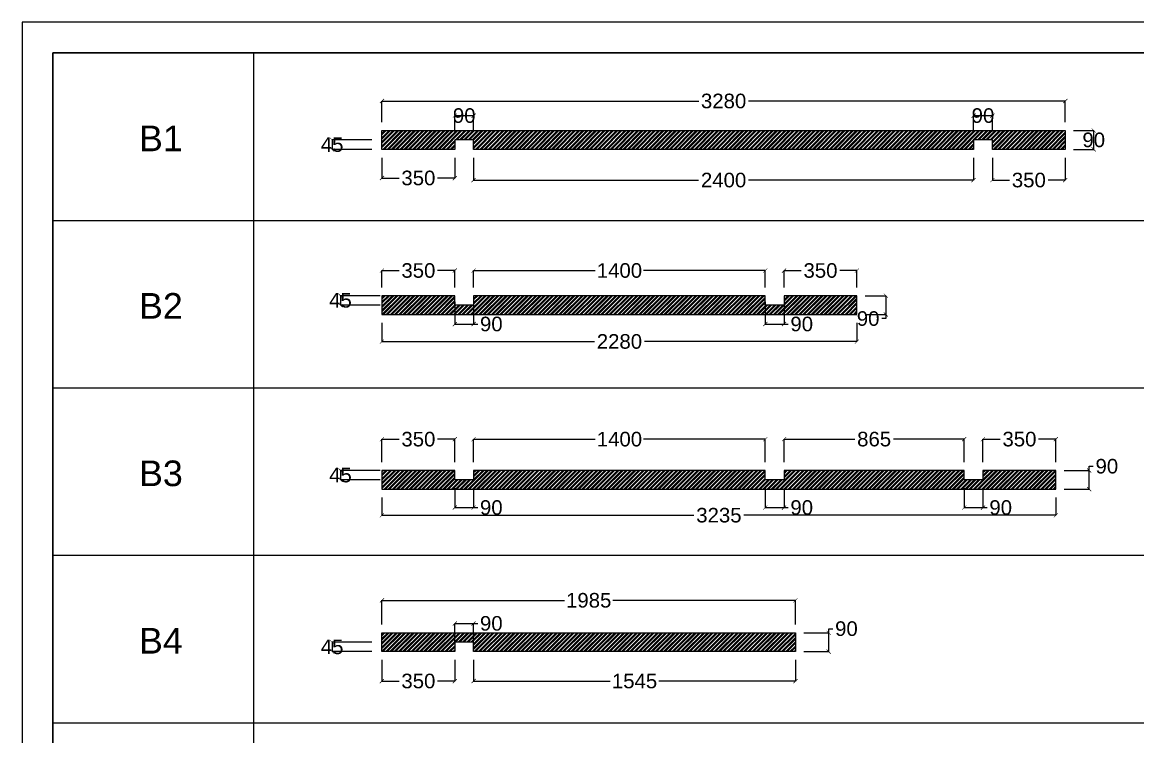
# Model space of a CAD drawing. Header units: millimetres. Extents: x 13722 to 114356, y -17117 to 61088.
# Drawn here: x 103640 to 108994, y 7040 to 10469 of the extents above; entities that cross this region are included whole.
import ezdxf

# ---------------------------------------------------------------- set-up
doc = ezdxf.new("R2010")
doc.units = ezdxf.units.MM
for name, color, linetype in [('00_dim', 6, 'Continuous'), ('02', 250, 'Continuous'), ('03', 8, 'Continuous')]:
    doc.layers.add(name, color=color, linetype=linetype)
doc.styles.get("Standard").update_dxf_attribs({"font": 'Arial.ttf'})
doc.dimstyles.new('큰도면Standard', dxfattribs={"dimtxt": 70, "dimasz": 20, "dimexe": 0.18, "dimexo": 40, "dimgap": 15, "dimtad": 0, "dimtih": 1, "dimtoh": 1, "dimdec": 0, "dimzin": 0, "dimdsep": 46, "dimtxsty": 'Standard', "dimblk": 'ARCHTICK', "dimcen": 0.09, "dimadec": 0, "dimazin": 0, "dimtfac": 1, "dimtdec": 0, "dimtofl": 0, "dimtmove": 0, "dimatfit": 3, "dimfxl": 1, "dimtolj": 1, "dimtzin": 0, "dimarcsym": 0})

# ---------------------------------------------------------------- blocks, each defined once
blk = doc.blocks.new('_ArchTick')
at = {"color": 0, "linetype": 'ByBlock', "const_width": 0.15}
blk.add_lwpolyline([(-0.5, -0.5), (0.5, 0.5)], dxfattribs=at)
blk = doc.blocks.new('*D69')
at = {"layer": '00_dim', "color": 0, "lineweight": -2, "transparency": 16777216}
for p, q in [((108296, 9818.9), (108296, 9711)), ((108646, 9818.9), (108646, 9711)), ((108296, 9711.1), (108378.8, 9711.1)), ((108646, 9711.1), (108563.2, 9711.1))]:
    blk.add_line(p, q, dxfattribs=at)
at = {"layer": 'Defpoints', "color": 0, "transparency": 16777216}
for p in [(108296, 9858.9), (108646, 9858.9), (108296, 9711.1)]:
    blk.add_point(p, dxfattribs=at)
at = {"layer": '00_dim', "color": 0, "lineweight": -2, "transparency": 16777216, "xscale": 20, "yscale": 20, "zscale": 20, "rotation": 180}
blk.add_blockref('_ArchTick', (108296, 9711.1), dxfattribs=at)
at = {"layer": '00_dim', "color": 0, "lineweight": -2, "transparency": 16777216, "xscale": 20, "yscale": 20, "zscale": 20}
blk.add_blockref('_ArchTick', (108646, 9711.1), dxfattribs=at)
at = {"layer": '00_dim', "color": 0, "transparency": 16777216, "insert": (108471, 9711.1), "char_height": 70, "attachment_point": 5}
blk.add_mtext('\\A1;350', dxfattribs=at)
blk = doc.blocks.new('*D70')
at = {"layer": '00_dim', "color": 0, "lineweight": -2, "transparency": 16777216}
for p, q in [((105806, 9818.9), (105806, 9711)), ((108206, 9818.9), (108206, 9711)), ((105806, 9711.1), (106886, 9711.1)), ((108206, 9711.1), (107126, 9711.1))]:
    blk.add_line(p, q, dxfattribs=at)
at = {"layer": 'Defpoints', "color": 0, "transparency": 16777216}
for p in [(105806, 9858.9), (108206, 9858.9), (105806, 9711.1)]:
    blk.add_point(p, dxfattribs=at)
at = {"layer": '00_dim', "color": 0, "lineweight": -2, "transparency": 16777216, "xscale": 20, "yscale": 20, "zscale": 20, "rotation": 180}
blk.add_blockref('_ArchTick', (105806, 9711.1), dxfattribs=at)
at = {"layer": '00_dim', "color": 0, "lineweight": -2, "transparency": 16777216, "xscale": 20, "yscale": 20, "zscale": 20}
blk.add_blockref('_ArchTick', (108206, 9711.1), dxfattribs=at)
at = {"layer": '00_dim', "color": 0, "transparency": 16777216, "insert": (107006, 9711.1), "char_height": 70, "attachment_point": 5}
blk.add_mtext('\\A1;2400', dxfattribs=at)
blk = doc.blocks.new('*D71')
at = {"layer": '00_dim', "color": 0, "lineweight": -2, "transparency": 16777216}
for p, q in [((105366, 9818.9), (105366, 9721)), ((105716, 9818.9), (105716, 9721)), ((105366, 9721.1), (105448.8, 9721.1)), ((105716, 9721.1), (105633.2, 9721.1))]:
    blk.add_line(p, q, dxfattribs=at)
at = {"layer": 'Defpoints', "color": 0, "transparency": 16777216}
for p in [(105366, 9858.9), (105716, 9858.9), (105366, 9721.1)]:
    blk.add_point(p, dxfattribs=at)
at = {"layer": '00_dim', "color": 0, "lineweight": -2, "transparency": 16777216, "xscale": 20, "yscale": 20, "zscale": 20, "rotation": 180}
blk.add_blockref('_ArchTick', (105366, 9721.1), dxfattribs=at)
at = {"layer": '00_dim', "color": 0, "lineweight": -2, "transparency": 16777216, "xscale": 20, "yscale": 20, "zscale": 20}
blk.add_blockref('_ArchTick', (105716, 9721.1), dxfattribs=at)
at = {"layer": '00_dim', "color": 0, "transparency": 16777216, "insert": (105541, 9721.1), "char_height": 70, "attachment_point": 5}
blk.add_mtext('\\A1;350', dxfattribs=at)
blk = doc.blocks.new('*D72')
at = {"layer": '00_dim', "color": 0, "lineweight": -2, "transparency": 16777216}
for p, q in [((105366, 9988.9), (105366, 10090.8)), ((105366, 10090.6), (106886.6, 10090.6)), ((108646, 10090.6), (107125.4, 10090.6)), ((108646, 9988.9), (108646, 10090.8))]:
    blk.add_line(p, q, dxfattribs=at)
at = {"layer": 'Defpoints', "color": 0, "transparency": 16777216}
for p in [(108646, 10090.6), (105366, 9948.9), (108646, 9948.9)]:
    blk.add_point(p, dxfattribs=at)
at = {"layer": '00_dim', "color": 0, "lineweight": -2, "transparency": 16777216, "xscale": 20, "yscale": 20, "zscale": 20, "rotation": 180}
blk.add_blockref('_ArchTick', (105366, 10090.6), dxfattribs=at)
at = {"layer": '00_dim', "color": 0, "lineweight": -2, "transparency": 16777216, "xscale": 20, "yscale": 20, "zscale": 20}
blk.add_blockref('_ArchTick', (108646, 10090.6), dxfattribs=at)
at = {"layer": '00_dim', "color": 0, "transparency": 16777216, "insert": (107006, 10090.6), "char_height": 70, "attachment_point": 5}
blk.add_mtext('\\A1;3280', dxfattribs=at)
blk = doc.blocks.new('*D73')
at = {"layer": '00_dim', "color": 0, "lineweight": -2, "transparency": 16777216}
for p, q in [((108206, 9943.9), (108206, 10020.7)), ((108296, 10020.5), (108206, 10020.5)), ((108296, 9943.9), (108296, 10020.7))]:
    blk.add_line(p, q, dxfattribs=at)
at = {"layer": 'Defpoints', "color": 0, "transparency": 16777216}
for p in [(108206, 10020.5), (108206, 9903.9), (108296, 9903.9)]:
    blk.add_point(p, dxfattribs=at)
at = {"layer": '00_dim', "color": 0, "lineweight": -2, "transparency": 16777216, "xscale": 20, "yscale": 20, "zscale": 20, "rotation": 180}
blk.add_blockref('_ArchTick', (108206, 10020.5), dxfattribs=at)
at = {"layer": '00_dim', "color": 0, "lineweight": -2, "transparency": 16777216, "xscale": 20, "yscale": 20, "zscale": 20}
blk.add_blockref('_ArchTick', (108296, 10020.5), dxfattribs=at)
at = {"layer": '00_dim', "color": 0, "transparency": 16777216, "insert": (108251, 10020.5), "char_height": 70, "attachment_point": 5}
blk.add_mtext('\\A1;90', dxfattribs=at)
blk = doc.blocks.new('*D74')
at = {"layer": '00_dim', "color": 0, "lineweight": -2, "transparency": 16777216}
for p, q in [((105716, 9943.9), (105716, 10020.7)), ((105806, 10020.5), (105716, 10020.5)), ((105806, 9943.9), (105806, 10020.7))]:
    blk.add_line(p, q, dxfattribs=at)
at = {"layer": 'Defpoints', "color": 0, "transparency": 16777216}
for p in [(105716, 10020.5), (105716, 9903.9), (105806, 9903.9)]:
    blk.add_point(p, dxfattribs=at)
at = {"layer": '00_dim', "color": 0, "lineweight": -2, "transparency": 16777216, "xscale": 20, "yscale": 20, "zscale": 20, "rotation": 180}
blk.add_blockref('_ArchTick', (105716, 10020.5), dxfattribs=at)
at = {"layer": '00_dim', "color": 0, "lineweight": -2, "transparency": 16777216, "xscale": 20, "yscale": 20, "zscale": 20}
blk.add_blockref('_ArchTick', (105806, 10020.5), dxfattribs=at)
at = {"layer": '00_dim', "color": 0, "transparency": 16777216, "insert": (105761, 10020.5), "char_height": 70, "attachment_point": 5}
blk.add_mtext('\\A1;90', dxfattribs=at)
blk = doc.blocks.new('*D75')
at = {"layer": '00_dim', "color": 0, "lineweight": -2, "transparency": 16777216}
for p, q in [((108686, 9948.9), (108782.8, 9948.9)), ((108782.6, 9858.9), (108782.6, 9948.9)), ((108686, 9858.9), (108782.8, 9858.9))]:
    blk.add_line(p, q, dxfattribs=at)
at = {"layer": 'Defpoints', "color": 0, "transparency": 16777216}
for p in [(108646, 9948.9), (108782.6, 9948.9), (108646, 9858.9)]:
    blk.add_point(p, dxfattribs=at)
at = {"layer": '00_dim', "color": 0, "lineweight": -2, "transparency": 16777216, "xscale": 20, "yscale": 20, "zscale": 20}
for p, rotation in [((108782.6, 9948.9), 90), ((108782.6, 9858.9), 270)]:
    blk.add_blockref('_ArchTick', p, dxfattribs=dict(at, rotation=rotation))
at = {"layer": '00_dim', "color": 0, "transparency": 16777216, "insert": (108782.6, 9903.9), "char_height": 70, "attachment_point": 5}
blk.add_mtext('\\A1;90', dxfattribs=at)
blk = doc.blocks.new('*D76')
at = {"layer": '00_dim', "color": 0, "lineweight": -2, "transparency": 16777216}
for p, q in [((105366, 9026.3), (105366, 8936.2)), ((107646, 9026.3), (107646, 8936.2)), ((105366, 8936.4), (106386, 8936.4)), ((107646, 8936.4), (106626, 8936.4))]:
    blk.add_line(p, q, dxfattribs=at)
at = {"layer": 'Defpoints', "color": 0, "transparency": 16777216}
for p in [(105366, 9066.3), (107646, 9066.3), (107646, 8936.4)]:
    blk.add_point(p, dxfattribs=at)
at = {"layer": '00_dim', "color": 0, "lineweight": -2, "transparency": 16777216, "xscale": 20, "yscale": 20, "zscale": 20, "rotation": 180}
blk.add_blockref('_ArchTick', (105366, 8936.4), dxfattribs=at)
at = {"layer": '00_dim', "color": 0, "lineweight": -2, "transparency": 16777216, "xscale": 20, "yscale": 20, "zscale": 20}
blk.add_blockref('_ArchTick', (107646, 8936.4), dxfattribs=at)
at = {"layer": '00_dim', "color": 0, "transparency": 16777216, "insert": (106506, 8936.4), "char_height": 70, "attachment_point": 5}
blk.add_mtext('\\A1;2280', dxfattribs=at)
blk = doc.blocks.new('*D77')
at = {"layer": '00_dim', "color": 0, "lineweight": -2, "transparency": 16777216}
for p, q in [((105366, 9196.3), (105366, 9277.2)), ((105366, 9277), (105448.8, 9277)), ((105716, 9277), (105633.2, 9277)), ((105716, 9196.3), (105716, 9277.2))]:
    blk.add_line(p, q, dxfattribs=at)
at = {"layer": 'Defpoints', "color": 0, "transparency": 16777216}
for p in [(105716, 9277), (105366, 9156.3), (105716, 9156.3)]:
    blk.add_point(p, dxfattribs=at)
at = {"layer": '00_dim', "color": 0, "lineweight": -2, "transparency": 16777216, "xscale": 20, "yscale": 20, "zscale": 20, "rotation": 180}
blk.add_blockref('_ArchTick', (105366, 9277), dxfattribs=at)
at = {"layer": '00_dim', "color": 0, "lineweight": -2, "transparency": 16777216, "xscale": 20, "yscale": 20, "zscale": 20}
blk.add_blockref('_ArchTick', (105716, 9277), dxfattribs=at)
at = {"layer": '00_dim', "color": 0, "transparency": 16777216, "insert": (105541, 9277), "char_height": 70, "attachment_point": 5}
blk.add_mtext('\\A1;350', dxfattribs=at)
blk = doc.blocks.new('*D78')
at = {"layer": '00_dim', "color": 0, "lineweight": -2, "transparency": 16777216}
for p, q in [((107296, 9196.3), (107296, 9277.2)), ((107296, 9277), (107378.8, 9277)), ((107646, 9277), (107563.2, 9277)), ((107646, 9196.3), (107646, 9277.2))]:
    blk.add_line(p, q, dxfattribs=at)
at = {"layer": 'Defpoints', "color": 0, "transparency": 16777216}
for p in [(107646, 9277), (107296, 9156.3), (107646, 9156.3)]:
    blk.add_point(p, dxfattribs=at)
at = {"layer": '00_dim', "color": 0, "lineweight": -2, "transparency": 16777216, "xscale": 20, "yscale": 20, "zscale": 20, "rotation": 180}
blk.add_blockref('_ArchTick', (107296, 9277), dxfattribs=at)
at = {"layer": '00_dim', "color": 0, "lineweight": -2, "transparency": 16777216, "xscale": 20, "yscale": 20, "zscale": 20}
blk.add_blockref('_ArchTick', (107646, 9277), dxfattribs=at)
at = {"layer": '00_dim', "color": 0, "transparency": 16777216, "insert": (107471, 9277), "char_height": 70, "attachment_point": 5}
blk.add_mtext('\\A1;350', dxfattribs=at)
blk = doc.blocks.new('*D79')
at = {"layer": '00_dim', "color": 0, "lineweight": -2, "transparency": 16777216}
for p, q in [((105806, 9196.3), (105806, 9277.2)), ((105806, 9277), (106389.9, 9277)), ((107206, 9277), (106622.1, 9277)), ((107206, 9196.3), (107206, 9277.2))]:
    blk.add_line(p, q, dxfattribs=at)
at = {"layer": 'Defpoints', "color": 0, "transparency": 16777216}
for p in [(107206, 9277), (105806, 9156.3), (107206, 9156.3)]:
    blk.add_point(p, dxfattribs=at)
at = {"layer": '00_dim', "color": 0, "lineweight": -2, "transparency": 16777216, "xscale": 20, "yscale": 20, "zscale": 20, "rotation": 180}
blk.add_blockref('_ArchTick', (105806, 9277), dxfattribs=at)
at = {"layer": '00_dim', "color": 0, "lineweight": -2, "transparency": 16777216, "xscale": 20, "yscale": 20, "zscale": 20}
blk.add_blockref('_ArchTick', (107206, 9277), dxfattribs=at)
at = {"layer": '00_dim', "color": 0, "transparency": 16777216, "insert": (106506, 9277), "char_height": 70, "attachment_point": 5}
blk.add_mtext('\\A1;1400', dxfattribs=at)
blk = doc.blocks.new('*D80')
at = {"layer": '00_dim', "color": 0, "lineweight": -2, "transparency": 16777216}
for p, q in [((107686, 9156.3), (107784.9, 9156.3)), ((107784.7, 9156.3), (107784.7, 9066.3)), ((107686, 9066.3), (107784.9, 9066.3)), ((107784.7, 9066.3), (107784.7, 9046.3)), ((107784.7, 9046.3), (107764.7, 9046.3))]:
    blk.add_line(p, q, dxfattribs=at)
at = {"layer": 'Defpoints', "color": 0, "transparency": 16777216}
for p in [(107646, 9156.3), (107646, 9066.3), (107784.7, 9066.3)]:
    blk.add_point(p, dxfattribs=at)
at = {"layer": '00_dim', "color": 0, "lineweight": -2, "transparency": 16777216, "xscale": 20, "yscale": 20, "zscale": 20}
for p, rotation in [((107784.7, 9156.3), 90), ((107784.7, 9066.3), 270)]:
    blk.add_blockref('_ArchTick', p, dxfattribs=dict(at, rotation=rotation))
at = {"layer": '00_dim', "color": 0, "transparency": 16777216, "insert": (107699.7, 9046.3), "char_height": 70, "attachment_point": 5}
blk.add_mtext('\\A1;90', dxfattribs=at)
blk = doc.blocks.new('*D81')
at = {"layer": '00_dim', "color": 0, "lineweight": -2, "transparency": 16777216}
for p, q in [((105317.2, 9903.9), (105126.7, 9903.9)), ((105317.2, 9858.9), (105126.7, 9858.9)), ((105126.8, 9903.9), (105126.8, 9858.9))]:
    blk.add_line(p, q, dxfattribs=at)
at = {"layer": 'Defpoints', "color": 0, "transparency": 16777216}
for p in [(105126.8, 9858.9), (105357.2, 9903.9), (105357.2, 9858.9)]:
    blk.add_point(p, dxfattribs=at)
at = {"layer": '00_dim', "color": 0, "lineweight": -2, "transparency": 16777216, "xscale": 20, "yscale": 20, "zscale": 20}
for p, rotation in [((105126.8, 9903.9), 90), ((105126.8, 9858.9), 270)]:
    blk.add_blockref('_ArchTick', p, dxfattribs=dict(at, rotation=rotation))
at = {"layer": '00_dim', "color": 0, "transparency": 16777216, "insert": (105126.8, 9881.4), "char_height": 70, "attachment_point": 5}
blk.add_mtext('\\A1;45', dxfattribs=at)
blk = doc.blocks.new('*D82')
at = {"layer": '00_dim', "color": 0, "lineweight": -2, "transparency": 16777216}
for p, q in [((105357.2, 9156.3), (105166.7, 9156.3)), ((105166.8, 9156.3), (105166.8, 9111.3)), ((105357.2, 9111.3), (105166.7, 9111.3))]:
    blk.add_line(p, q, dxfattribs=at)
at = {"layer": 'Defpoints', "color": 0, "transparency": 16777216}
for p in [(105397.2, 9156.3), (105166.8, 9111.3), (105397.2, 9111.3)]:
    blk.add_point(p, dxfattribs=at)
at = {"layer": '00_dim', "color": 0, "lineweight": -2, "transparency": 16777216, "xscale": 20, "yscale": 20, "zscale": 20}
for p, rotation in [((105166.8, 9156.3), 90), ((105166.8, 9111.3), 270)]:
    blk.add_blockref('_ArchTick', p, dxfattribs=dict(at, rotation=rotation))
at = {"layer": '00_dim', "color": 0, "transparency": 16777216, "insert": (105166.8, 9133.8), "char_height": 70, "attachment_point": 5}
blk.add_mtext('\\A1;45', dxfattribs=at)
blk = doc.blocks.new('*D83')
at = {"layer": '00_dim', "color": 0, "lineweight": -2, "transparency": 16777216}
for p, q in [((105357.2, 8317.6), (105166.7, 8317.6)), ((105166.8, 8317.6), (105166.8, 8272.6)), ((105357.2, 8272.6), (105166.7, 8272.6))]:
    blk.add_line(p, q, dxfattribs=at)
at = {"layer": 'Defpoints', "color": 0, "transparency": 16777216}
for p in [(105397.2, 8317.6), (105166.8, 8272.6), (105397.2, 8272.6)]:
    blk.add_point(p, dxfattribs=at)
at = {"layer": '00_dim', "color": 0, "lineweight": -2, "transparency": 16777216, "xscale": 20, "yscale": 20, "zscale": 20}
for p, rotation in [((105166.8, 8317.6), 90), ((105166.8, 8272.6), 270)]:
    blk.add_blockref('_ArchTick', p, dxfattribs=dict(at, rotation=rotation))
at = {"layer": '00_dim', "color": 0, "transparency": 16777216, "insert": (105166.8, 8295.1), "char_height": 70, "attachment_point": 5}
blk.add_mtext('\\A1;45', dxfattribs=at)
blk = doc.blocks.new('*D84')
at = {"layer": '00_dim', "color": 0, "lineweight": -2, "transparency": 16777216}
for p, q in [((105317.2, 7493), (105126.7, 7493)), ((105317.2, 7448), (105126.7, 7448)), ((105126.8, 7493), (105126.8, 7448))]:
    blk.add_line(p, q, dxfattribs=at)
at = {"layer": 'Defpoints', "color": 0, "transparency": 16777216}
for p in [(105126.8, 7448), (105357.2, 7493), (105357.2, 7448)]:
    blk.add_point(p, dxfattribs=at)
at = {"layer": '00_dim', "color": 0, "lineweight": -2, "transparency": 16777216, "xscale": 20, "yscale": 20, "zscale": 20}
for p, rotation in [((105126.8, 7493), 90), ((105126.8, 7448), 270)]:
    blk.add_blockref('_ArchTick', p, dxfattribs=dict(at, rotation=rotation))
at = {"layer": '00_dim', "color": 0, "transparency": 16777216, "insert": (105126.8, 7470.5), "char_height": 70, "attachment_point": 5}
blk.add_mtext('\\A1;45', dxfattribs=at)
blk = doc.blocks.new('*D86')
at = {"layer": '00_dim', "color": 0, "lineweight": -2, "transparency": 16777216}
for p, q in [((105366, 8187.6), (105366, 8102.3)), ((108601, 8187.6), (108601, 8102.3)), ((105366, 8102.5), (106863.7, 8102.5)), ((108601, 8102.5), (107103.2, 8102.5))]:
    blk.add_line(p, q, dxfattribs=at)
at = {"layer": 'Defpoints', "color": 0, "transparency": 16777216}
for p in [(105366, 8227.6), (108601, 8227.6), (108601, 8102.5)]:
    blk.add_point(p, dxfattribs=at)
at = {"layer": '00_dim', "color": 0, "lineweight": -2, "transparency": 16777216, "xscale": 20, "yscale": 20, "zscale": 20, "rotation": 180}
blk.add_blockref('_ArchTick', (105366, 8102.5), dxfattribs=at)
at = {"layer": '00_dim', "color": 0, "lineweight": -2, "transparency": 16777216, "xscale": 20, "yscale": 20, "zscale": 20}
blk.add_blockref('_ArchTick', (108601, 8102.5), dxfattribs=at)
at = {"layer": '00_dim', "color": 0, "transparency": 16777216, "insert": (106983.5, 8102.5), "char_height": 70, "attachment_point": 5}
blk.add_mtext('\\A1;3235', dxfattribs=at)
blk = doc.blocks.new('*D87')
at = {"layer": '00_dim', "color": 0, "lineweight": -2, "transparency": 16777216}
for p, q in [((105366, 8357.6), (105366, 8467.7)), ((105366, 8467.5), (105448.8, 8467.5)), ((105716, 8467.5), (105633.2, 8467.5)), ((105716, 8357.6), (105716, 8467.7))]:
    blk.add_line(p, q, dxfattribs=at)
at = {"layer": 'Defpoints', "color": 0, "transparency": 16777216}
for p in [(105716, 8467.5), (105366, 8317.6), (105716, 8317.6)]:
    blk.add_point(p, dxfattribs=at)
at = {"layer": '00_dim', "color": 0, "lineweight": -2, "transparency": 16777216, "xscale": 20, "yscale": 20, "zscale": 20, "rotation": 180}
blk.add_blockref('_ArchTick', (105366, 8467.5), dxfattribs=at)
at = {"layer": '00_dim', "color": 0, "lineweight": -2, "transparency": 16777216, "xscale": 20, "yscale": 20, "zscale": 20}
blk.add_blockref('_ArchTick', (105716, 8467.5), dxfattribs=at)
at = {"layer": '00_dim', "color": 0, "transparency": 16777216, "insert": (105541, 8467.5), "char_height": 70, "attachment_point": 5}
blk.add_mtext('\\A1;350', dxfattribs=at)
blk = doc.blocks.new('*D88')
at = {"layer": '00_dim', "color": 0, "lineweight": -2, "transparency": 16777216}
for p, q in [((105806, 8357.6), (105806, 8467.7)), ((105806, 8467.5), (106389.9, 8467.5)), ((107206, 8467.5), (106622.1, 8467.5)), ((107206, 8357.6), (107206, 8467.7))]:
    blk.add_line(p, q, dxfattribs=at)
at = {"layer": 'Defpoints', "color": 0, "transparency": 16777216}
for p in [(107206, 8467.5), (105806, 8317.6), (107206, 8317.6)]:
    blk.add_point(p, dxfattribs=at)
at = {"layer": '00_dim', "color": 0, "lineweight": -2, "transparency": 16777216, "xscale": 20, "yscale": 20, "zscale": 20, "rotation": 180}
blk.add_blockref('_ArchTick', (105806, 8467.5), dxfattribs=at)
at = {"layer": '00_dim', "color": 0, "lineweight": -2, "transparency": 16777216, "xscale": 20, "yscale": 20, "zscale": 20}
blk.add_blockref('_ArchTick', (107206, 8467.5), dxfattribs=at)
at = {"layer": '00_dim', "color": 0, "transparency": 16777216, "insert": (106506, 8467.5), "char_height": 70, "attachment_point": 5}
blk.add_mtext('\\A1;1400', dxfattribs=at)
blk = doc.blocks.new('*D89')
at = {"layer": '00_dim', "color": 0, "lineweight": -2, "transparency": 16777216}
for p, q in [((107296, 8357.6), (107296, 8467.9)), ((107296, 8467.7), (107635.8, 8467.7)), ((108161, 8467.7), (107821.1, 8467.7)), ((108161, 8357.6), (108161, 8467.9))]:
    blk.add_line(p, q, dxfattribs=at)
at = {"layer": 'Defpoints', "color": 0, "transparency": 16777216}
for p in [(108161, 8467.7), (107296, 8317.6), (108161, 8317.6)]:
    blk.add_point(p, dxfattribs=at)
at = {"layer": '00_dim', "color": 0, "lineweight": -2, "transparency": 16777216, "xscale": 20, "yscale": 20, "zscale": 20, "rotation": 180}
blk.add_blockref('_ArchTick', (107296, 8467.7), dxfattribs=at)
at = {"layer": '00_dim', "color": 0, "lineweight": -2, "transparency": 16777216, "xscale": 20, "yscale": 20, "zscale": 20}
blk.add_blockref('_ArchTick', (108161, 8467.7), dxfattribs=at)
at = {"layer": '00_dim', "color": 0, "transparency": 16777216, "insert": (107728.5, 8467.7), "char_height": 70, "attachment_point": 5}
blk.add_mtext('\\A1;865', dxfattribs=at)
blk = doc.blocks.new('*D90')
at = {"layer": '00_dim', "color": 0, "lineweight": -2, "transparency": 16777216}
for p, q in [((108251, 8357.6), (108251, 8467.9)), ((108251, 8467.7), (108333.8, 8467.7)), ((108601, 8467.7), (108518.2, 8467.7)), ((108601, 8357.6), (108601, 8467.9))]:
    blk.add_line(p, q, dxfattribs=at)
at = {"layer": 'Defpoints', "color": 0, "transparency": 16777216}
for p in [(108601, 8467.7), (108251, 8317.6), (108601, 8317.6)]:
    blk.add_point(p, dxfattribs=at)
at = {"layer": '00_dim', "color": 0, "lineweight": -2, "transparency": 16777216, "xscale": 20, "yscale": 20, "zscale": 20, "rotation": 180}
blk.add_blockref('_ArchTick', (108251, 8467.7), dxfattribs=at)
at = {"layer": '00_dim', "color": 0, "lineweight": -2, "transparency": 16777216, "xscale": 20, "yscale": 20, "zscale": 20}
blk.add_blockref('_ArchTick', (108601, 8467.7), dxfattribs=at)
at = {"layer": '00_dim', "color": 0, "transparency": 16777216, "insert": (108426, 8467.7), "char_height": 70, "attachment_point": 5}
blk.add_mtext('\\A1;350', dxfattribs=at)
blk = doc.blocks.new('*D91')
at = {"layer": '00_dim', "color": 0, "lineweight": -2, "transparency": 16777216}
for p, q in [((105366, 7578), (105366, 7694.3)), ((105366, 7694.1), (106242, 7694.1)), ((107351, 7694.1), (106475, 7694.1)), ((107351, 7578), (107351, 7694.3))]:
    blk.add_line(p, q, dxfattribs=at)
at = {"layer": 'Defpoints', "color": 0, "transparency": 16777216}
for p in [(107351, 7694.1), (105366, 7538), (107351, 7538)]:
    blk.add_point(p, dxfattribs=at)
at = {"layer": '00_dim', "color": 0, "lineweight": -2, "transparency": 16777216, "xscale": 20, "yscale": 20, "zscale": 20, "rotation": 180}
blk.add_blockref('_ArchTick', (105366, 7694.1), dxfattribs=at)
at = {"layer": '00_dim', "color": 0, "lineweight": -2, "transparency": 16777216, "xscale": 20, "yscale": 20, "zscale": 20}
blk.add_blockref('_ArchTick', (107351, 7694.1), dxfattribs=at)
at = {"layer": '00_dim', "color": 0, "transparency": 16777216, "insert": (106358.5, 7694.1), "char_height": 70, "attachment_point": 5}
blk.add_mtext('\\A1;1985', dxfattribs=at)
blk = doc.blocks.new('*D92')
at = {"layer": '00_dim', "color": 0, "lineweight": -2, "transparency": 16777216}
for p, q in [((105366, 7408), (105366, 7306.4)), ((105716, 7408), (105716, 7306.4)), ((105366, 7306.6), (105448.8, 7306.6)), ((105716, 7306.6), (105633.2, 7306.6))]:
    blk.add_line(p, q, dxfattribs=at)
at = {"layer": 'Defpoints', "color": 0, "transparency": 16777216}
for p in [(105366, 7448), (105716, 7448), (105716, 7306.6)]:
    blk.add_point(p, dxfattribs=at)
at = {"layer": '00_dim', "color": 0, "lineweight": -2, "transparency": 16777216, "xscale": 20, "yscale": 20, "zscale": 20, "rotation": 180}
blk.add_blockref('_ArchTick', (105366, 7306.6), dxfattribs=at)
at = {"layer": '00_dim', "color": 0, "lineweight": -2, "transparency": 16777216, "xscale": 20, "yscale": 20, "zscale": 20}
blk.add_blockref('_ArchTick', (105716, 7306.6), dxfattribs=at)
at = {"layer": '00_dim', "color": 0, "transparency": 16777216, "insert": (105541, 7306.6), "char_height": 70, "attachment_point": 5}
blk.add_mtext('\\A1;350', dxfattribs=at)
blk = doc.blocks.new('*D93')
at = {"layer": '00_dim', "color": 0, "lineweight": -2, "transparency": 16777216}
for p, q in [((105806, 7408), (105806, 7306.4)), ((107351, 7408), (107351, 7306.4)), ((105806, 7306.6), (106462, 7306.6)), ((107351, 7306.6), (106695, 7306.6))]:
    blk.add_line(p, q, dxfattribs=at)
at = {"layer": 'Defpoints', "color": 0, "transparency": 16777216}
for p in [(105806, 7448), (107351, 7448), (107351, 7306.6)]:
    blk.add_point(p, dxfattribs=at)
at = {"layer": '00_dim', "color": 0, "lineweight": -2, "transparency": 16777216, "xscale": 20, "yscale": 20, "zscale": 20, "rotation": 180}
blk.add_blockref('_ArchTick', (105806, 7306.6), dxfattribs=at)
at = {"layer": '00_dim', "color": 0, "lineweight": -2, "transparency": 16777216, "xscale": 20, "yscale": 20, "zscale": 20}
blk.add_blockref('_ArchTick', (107351, 7306.6), dxfattribs=at)
at = {"layer": '00_dim', "color": 0, "transparency": 16777216, "insert": (106578.5, 7306.6), "char_height": 70, "attachment_point": 5}
blk.add_mtext('\\A1;1545', dxfattribs=at)
blk = doc.blocks.new('*D94')
at = {"layer": '00_dim', "color": 0, "lineweight": -2, "transparency": 16777216}
for p, q in [((105716, 7488), (105716, 7583.5)), ((105716, 7583.3), (105806, 7583.3)), ((105806, 7488), (105806, 7583.5)), ((105806, 7583.3), (105826, 7583.3))]:
    blk.add_line(p, q, dxfattribs=at)
at = {"layer": 'Defpoints', "color": 0, "transparency": 16777216}
for p in [(105806, 7583.3), (105716, 7448), (105806, 7448)]:
    blk.add_point(p, dxfattribs=at)
at = {"layer": '00_dim', "color": 0, "lineweight": -2, "transparency": 16777216, "xscale": 20, "yscale": 20, "zscale": 20, "rotation": 180}
blk.add_blockref('_ArchTick', (105716, 7583.3), dxfattribs=at)
at = {"layer": '00_dim', "color": 0, "lineweight": -2, "transparency": 16777216, "xscale": 20, "yscale": 20, "zscale": 20}
blk.add_blockref('_ArchTick', (105806, 7583.3), dxfattribs=at)
at = {"layer": '00_dim', "color": 0, "transparency": 16777216, "insert": (105891, 7583.3), "char_height": 70, "attachment_point": 5}
blk.add_mtext('\\A1;90', dxfattribs=at)
blk = doc.blocks.new('*D95')
at = {"layer": '00_dim', "color": 0, "lineweight": -2, "transparency": 16777216}
for p, q in [((105716, 8232.6), (105716, 8139.2)), ((105806, 8232.6), (105806, 8139.2)), ((105716, 8139.4), (105806, 8139.4)), ((105806, 8139.4), (105826, 8139.4))]:
    blk.add_line(p, q, dxfattribs=at)
at = {"layer": 'Defpoints', "color": 0, "transparency": 16777216}
for p in [(105716, 8272.6), (105806, 8272.6), (105806, 8139.4)]:
    blk.add_point(p, dxfattribs=at)
at = {"layer": '00_dim', "color": 0, "lineweight": -2, "transparency": 16777216, "xscale": 20, "yscale": 20, "zscale": 20, "rotation": 180}
blk.add_blockref('_ArchTick', (105716, 8139.4), dxfattribs=at)
at = {"layer": '00_dim', "color": 0, "lineweight": -2, "transparency": 16777216, "xscale": 20, "yscale": 20, "zscale": 20}
blk.add_blockref('_ArchTick', (105806, 8139.4), dxfattribs=at)
at = {"layer": '00_dim', "color": 0, "transparency": 16777216, "insert": (105891, 8139.4), "char_height": 70, "attachment_point": 5}
blk.add_mtext('\\A1;90', dxfattribs=at)
blk = doc.blocks.new('*D96')
at = {"layer": '00_dim', "color": 0, "lineweight": -2, "transparency": 16777216}
for p, q in [((105716, 9127.4), (105716, 9020)), ((105806, 9127.4), (105806, 9020)), ((105716, 9020.2), (105806, 9020.2)), ((105806, 9020.2), (105826, 9020.2))]:
    blk.add_line(p, q, dxfattribs=at)
at = {"layer": 'Defpoints', "color": 0, "transparency": 16777216}
for p in [(105716, 9167.4), (105806, 9167.4), (105806, 9020.2)]:
    blk.add_point(p, dxfattribs=at)
at = {"layer": '00_dim', "color": 0, "lineweight": -2, "transparency": 16777216, "xscale": 20, "yscale": 20, "zscale": 20, "rotation": 180}
blk.add_blockref('_ArchTick', (105716, 9020.2), dxfattribs=at)
at = {"layer": '00_dim', "color": 0, "lineweight": -2, "transparency": 16777216, "xscale": 20, "yscale": 20, "zscale": 20}
blk.add_blockref('_ArchTick', (105806, 9020.2), dxfattribs=at)
at = {"layer": '00_dim', "color": 0, "transparency": 16777216, "insert": (105891, 9020.2), "char_height": 70, "attachment_point": 5}
blk.add_mtext('\\A1;90', dxfattribs=at)
blk = doc.blocks.new('*D97')
at = {"layer": '00_dim', "color": 0, "lineweight": -2, "transparency": 16777216}
for p, q in [((107206, 9127.4), (107206, 9020)), ((107296, 9127.4), (107296, 9020)), ((107206, 9020.2), (107296, 9020.2)), ((107296, 9020.2), (107316, 9020.2))]:
    blk.add_line(p, q, dxfattribs=at)
at = {"layer": 'Defpoints', "color": 0, "transparency": 16777216}
for p in [(107206, 9167.4), (107296, 9167.4), (107296, 9020.2)]:
    blk.add_point(p, dxfattribs=at)
at = {"layer": '00_dim', "color": 0, "lineweight": -2, "transparency": 16777216, "xscale": 20, "yscale": 20, "zscale": 20, "rotation": 180}
blk.add_blockref('_ArchTick', (107206, 9020.2), dxfattribs=at)
at = {"layer": '00_dim', "color": 0, "lineweight": -2, "transparency": 16777216, "xscale": 20, "yscale": 20, "zscale": 20}
blk.add_blockref('_ArchTick', (107296, 9020.2), dxfattribs=at)
at = {"layer": '00_dim', "color": 0, "transparency": 16777216, "insert": (107381, 9020.2), "char_height": 70, "attachment_point": 5}
blk.add_mtext('\\A1;90', dxfattribs=at)
blk = doc.blocks.new('*D98')
at = {"layer": '00_dim', "color": 0, "lineweight": -2, "transparency": 16777216}
for p, q in [((107206, 8232.6), (107206, 8139.2)), ((107296, 8232.6), (107296, 8139.2)), ((107206, 8139.4), (107296, 8139.4)), ((107296, 8139.4), (107316, 8139.4))]:
    blk.add_line(p, q, dxfattribs=at)
at = {"layer": 'Defpoints', "color": 0, "transparency": 16777216}
for p in [(107206, 8272.6), (107296, 8272.6), (107296, 8139.4)]:
    blk.add_point(p, dxfattribs=at)
at = {"layer": '00_dim', "color": 0, "lineweight": -2, "transparency": 16777216, "xscale": 20, "yscale": 20, "zscale": 20, "rotation": 180}
blk.add_blockref('_ArchTick', (107206, 8139.4), dxfattribs=at)
at = {"layer": '00_dim', "color": 0, "lineweight": -2, "transparency": 16777216, "xscale": 20, "yscale": 20, "zscale": 20}
blk.add_blockref('_ArchTick', (107296, 8139.4), dxfattribs=at)
at = {"layer": '00_dim', "color": 0, "transparency": 16777216, "insert": (107381, 8139.4), "char_height": 70, "attachment_point": 5}
blk.add_mtext('\\A1;90', dxfattribs=at)
blk = doc.blocks.new('*D99')
at = {"layer": '00_dim', "color": 0, "lineweight": -2, "transparency": 16777216}
for p, q in [((108161, 8232.6), (108161, 8139.2)), ((108251, 8232.6), (108251, 8139.2)), ((108161, 8139.4), (108251, 8139.4)), ((108251, 8139.4), (108271, 8139.4))]:
    blk.add_line(p, q, dxfattribs=at)
at = {"layer": 'Defpoints', "color": 0, "transparency": 16777216}
for p in [(108161, 8272.6), (108251, 8272.6), (108251, 8139.4)]:
    blk.add_point(p, dxfattribs=at)
at = {"layer": '00_dim', "color": 0, "lineweight": -2, "transparency": 16777216, "xscale": 20, "yscale": 20, "zscale": 20, "rotation": 180}
blk.add_blockref('_ArchTick', (108161, 8139.4), dxfattribs=at)
at = {"layer": '00_dim', "color": 0, "lineweight": -2, "transparency": 16777216, "xscale": 20, "yscale": 20, "zscale": 20}
blk.add_blockref('_ArchTick', (108251, 8139.4), dxfattribs=at)
at = {"layer": '00_dim', "color": 0, "transparency": 16777216, "insert": (108336, 8139.4), "char_height": 70, "attachment_point": 5}
blk.add_mtext('\\A1;90', dxfattribs=at)
blk = doc.blocks.new('*D112')
at = {"layer": '00_dim', "color": 0, "lineweight": -2, "transparency": 16777216}
for p, q in [((107510.4, 7538), (107510.4, 7558)), ((107510.4, 7558), (107530.4, 7558)), ((107391, 7538), (107510.6, 7538)), ((107510.4, 7448), (107510.4, 7538)), ((107391, 7448), (107510.6, 7448))]:
    blk.add_line(p, q, dxfattribs=at)
at = {"layer": 'Defpoints', "color": 0, "transparency": 16777216}
for p in [(107351, 7538), (107510.4, 7538), (107351, 7448)]:
    blk.add_point(p, dxfattribs=at)
at = {"layer": '00_dim', "color": 0, "lineweight": -2, "transparency": 16777216, "xscale": 20, "yscale": 20, "zscale": 20}
for p, rotation in [((107510.4, 7538), 90), ((107510.4, 7448), 270)]:
    blk.add_blockref('_ArchTick', p, dxfattribs=dict(at, rotation=rotation))
at = {"layer": '00_dim', "color": 0, "transparency": 16777216, "insert": (107595.5, 7558), "char_height": 70, "attachment_point": 5}
blk.add_mtext('\\A1;90', dxfattribs=at)
blk = doc.blocks.new('*D113')
at = {"layer": '00_dim', "color": 0, "lineweight": -2, "transparency": 16777216}
for p, q in [((108641, 8317.6), (108760.6, 8317.6)), ((108760.4, 8317.6), (108760.4, 8337.6)), ((108760.4, 8337.6), (108780.4, 8337.6)), ((108760.4, 8227.6), (108760.4, 8317.6)), ((108641, 8227.6), (108760.6, 8227.6))]:
    blk.add_line(p, q, dxfattribs=at)
at = {"layer": 'Defpoints', "color": 0, "transparency": 16777216}
for p in [(108601, 8317.6), (108760.4, 8317.6), (108601, 8227.6)]:
    blk.add_point(p, dxfattribs=at)
at = {"layer": '00_dim', "color": 0, "lineweight": -2, "transparency": 16777216, "xscale": 20, "yscale": 20, "zscale": 20}
for p, rotation in [((108760.4, 8317.6), 90), ((108760.4, 8227.6), 270)]:
    blk.add_blockref('_ArchTick', p, dxfattribs=dict(at, rotation=rotation))
at = {"layer": '00_dim', "color": 0, "transparency": 16777216, "insert": (108845.5, 8337.6), "char_height": 70, "attachment_point": 5}
blk.add_mtext('\\A1;90', dxfattribs=at)

msp = doc.modelspace()

# ---------------------------------------------------------------- hatches: boundary and pattern name
at = {"layer": '03'}
h = msp.add_hatch(dxfattribs=at)
h.set_pattern_fill('ANSI32', color=256, scale=1.5)
h.paths.add_polyline_path([(108206, 9858.9), (108206, 9903.9), (108296, 9903.9), (108296, 9858.9), (108646, 9858.9), (108646, 9948.9), (105366, 9948.9), (105366, 9858.9), (105716, 9858.9), (105716, 9903.9), (105806, 9903.9), (105806, 9858.9)])
h.paths.add_polyline_path([(107646, 9066.3), (107646, 9156.3), (107296, 9156.3), (107296, 9111.3), (107206, 9111.3), (107206, 9156.3), (105806, 9156.3), (105806, 9111.3), (105716, 9111.3), (105716, 9156.3), (105366, 9156.3), (105366, 9066.3)])
h.paths.add_polyline_path([(108601, 8227.6), (108601, 8317.6), (108251, 8317.6), (108251, 8272.6), (108161, 8272.6), (108161, 8317.6), (107296, 8317.6), (107296, 8272.6), (107206, 8272.6), (107206, 8317.6), (105806, 8317.6), (105806, 8272.6), (105716, 8272.6), (105716, 8317.6), (105366, 8317.6), (105366, 8227.6)])
h.paths.add_polyline_path([(107351, 7448), (107351, 7538), (105366, 7538), (105366, 7448), (105716, 7448), (105716, 7493), (105806, 7493), (105806, 7448)])
h.paths.add_polyline_path([(105366, 6729.6), (105366, 6639.6), (105716, 6639.6), (105716, 6684.6), (105806, 6684.6), (105806, 6639.6), (106156, 6639.6), (106156, 6729.6)])
h.paths.add_polyline_path([(107141, 4979), (107141, 5069), (106791, 5069), (106791, 5024), (106701, 5024), (106701, 5069), (105641, 5069), (105551, 5069), (105366, 5069), (105366, 4979)])
h.paths.add_polyline_path([(105366, 4302.4), (105366, 4212.4), (105716, 4212.4), (105716, 4257.4), (105806, 4257.4), (105806, 4212.4), (107796, 4212.4), (107796, 4257.4), (107886, 4257.4), (107886, 4212.4), (108236, 4212.4), (108236, 4302.4)])

# ---------------------------------------------------------------- linework, layer by layer
at = {"layer": '00_dim'}
msp.add_lwpolyline([(103639.9, 10468.6), (103639.9, 3745.3), (113148.5, 3745.3), (113148.5, 10468.6)], close=True, dxfattribs=at)
at = {"layer": '02'}
for points in [[(108296, 9858.9), (108296, 9903.9), (108206, 9903.9), (108206, 9858.9), (105806, 9858.9), (105806, 9903.9), (105716, 9903.9), (105716, 9858.9), (105366, 9858.9), (105366, 9948.9), (108646, 9948.9), (108646, 9858.9)], [(107296, 9156.3), (107296, 9111.3), (107206, 9111.3), (107206, 9156.3), (105806, 9156.3), (105806, 9111.3), (105716, 9111.3), (105716, 9156.3), (105366, 9156.3), (105366, 9066.3), (107646, 9066.3), (107646, 9156.3)], [(108251, 8272.6), (108161, 8272.6), (108161, 8317.6), (107296, 8317.6), (107296, 8272.6), (107206, 8272.6), (107206, 8317.6), (105806, 8317.6), (105806, 8272.6), (105716, 8272.6), (105716, 8317.6), (105366, 8317.6), (105366, 8227.6), (108601, 8227.6), (108601, 8317.6), (108251, 8317.6)]]:
    msp.add_lwpolyline(points, close=True, dxfattribs=at)
msp.add_lwpolyline([(107351, 7538), (107351, 7448), (105806, 7448), (105806, 7493), (105716, 7493), (105716, 7448), (105366, 7448), (105366, 7538), (107351, 7538)], dxfattribs=at)
at = {"layer": '03'}
for p, q in [((104749.3, 10321.8), (104749.3, 3892.2)), ((103786.8, 9518.1), (111967.5, 9518.1)), ((103786.8, 8714.4), (111967.5, 8714.4)), ((103786.8, 7910.7), (111967.5, 7910.7)), ((103786.8, 7107), (111967.5, 7107))]:
    msp.add_line(p, q, dxfattribs=at)
for points in [[(103786.8, 10321.8), (103786.8, 3892.2), (113001.7, 3892.2), (113001.7, 10321.8)], [(103786.8, 10321.8), (111967.5, 10321.8), (111967.5, 3892.2), (103786.8, 3892.2)]]:
    msp.add_lwpolyline(points, close=True, dxfattribs=at)

# ---------------------------------------------------------------- texts
at = {"layer": '00_dim'}
for s, p in [('B1', (104200, 9849.7)), ('B2', (104200, 9046)), ('B3', (104200, 8242.3)), ('B4', (104200, 7438.6))]:
    msp.add_text(s, height=123.02, dxfattribs=at).set_placement(p)

# ---------------------------------------------------------------- dimensions: what is measured, and where the dimension line sits
for base, p1, p2, picture, middle in [((108646, 10090.6), (105366, 9948.9), (108646, 9948.9), '*D72', (107006, 10090.6)), ((105366, 9721.1), (105716, 9858.9), (105366, 9858.9), '*D71', (105541, 9721.1)), ((105806, 9711.1), (108206, 9858.9), (105806, 9858.9), '*D70', (107006, 9711.1)), ((108296, 9711.1), (108646, 9858.9), (108296, 9858.9), '*D69', (108471, 9711.1)), ((105716, 9277), (105366, 9156.3), (105716, 9156.3), '*D77', (105541, 9277)), ((107206, 9277), (105806, 9156.3), (107206, 9156.3), '*D79', (106506, 9277)), ((107646, 9277), (107296, 9156.3), (107646, 9156.3), '*D78', (107471, 9277)), ((105806, 9020.2), (105716, 9167.4), (105806, 9167.4), '*D96', (105891, 9020.2)), ((107296, 9020.2), (107206, 9167.4), (107296, 9167.4), '*D97', (107381, 9020.2)), ((107646, 8936.4), (105366, 9066.3), (107646, 9066.3), '*D76', (106506, 8936.4)), ((105716, 8467.5), (105366, 8317.6), (105716, 8317.6), '*D87', (105541, 8467.5)), ((107206, 8467.5), (105806, 8317.6), (107206, 8317.6), '*D88', (106506, 8467.5)), ((108161, 8467.7), (107296, 8317.6), (108161, 8317.6), '*D89', (107728.5, 8467.7)), ((108601, 8467.7), (108251, 8317.6), (108601, 8317.6), '*D90', (108426, 8467.7)), ((105806, 8139.4), (105716, 8272.6), (105806, 8272.6), '*D95', (105891, 8139.4)), ((107296, 8139.4), (107206, 8272.6), (107296, 8272.6), '*D98', (107381, 8139.4)), ((108251, 8139.4), (108161, 8272.6), (108251, 8272.6), '*D99', (108336, 8139.4)), ((108601, 8102.5), (105366, 8227.6), (108601, 8227.6), '*D86', (106983.5, 8102.5)), ((107351, 7694.1), (105366, 7538), (107351, 7538), '*D91', (106358.5, 7694.1)), ((105806, 7583.3), (105716, 7448), (105806, 7448), '*D94', (105891, 7583.3)), ((105716, 7306.6), (105366, 7448), (105716, 7448), '*D92', (105541, 7306.6)), ((107351, 7306.6), (105806, 7448), (107351, 7448), '*D93', (106578.5, 7306.6))]:
    dim = msp.add_linear_dim(base=base, p1=p1, p2=p2, dimstyle='큰도면Standard', dxfattribs=at)
    dim.commit()
    dim.dimension.update_dxf_attribs({"geometry": picture, "text_midpoint": middle})
for base, p1, p2, picture, middle in [((105716, 10020.5), (105806, 9903.9), (105716, 9903.9), '*D74', (105761, 10020.5)), ((108206, 10020.5), (108296, 9903.9), (108206, 9903.9), '*D73', (108251, 10020.5))]:
    dim = msp.add_linear_dim(base=base, p1=p1, p2=p2, dimstyle='큰도면Standard', dxfattribs=at)
    dim.commit()
    dim.dimension.update_dxf_attribs({"geometry": picture, "text_midpoint": middle, "dimtype": 160})
for base, p1, p2, picture, middle in [((108782.6, 9948.9), (108646, 9858.9), (108646, 9948.9), '*D75', (108782.6, 9903.9)), ((105126.8, 9858.9), (105357.2, 9903.9), (105357.2, 9858.9), '*D81', (105126.8, 9881.4)), ((105166.8, 9111.3), (105397.2, 9156.3), (105397.2, 9111.3), '*D82', (105166.8, 9133.8)), ((105166.8, 8272.6), (105397.2, 8317.6), (105397.2, 8272.6), '*D83', (105166.8, 8295.1)), ((105126.8, 7448), (105357.2, 7493), (105357.2, 7448), '*D84', (105126.8, 7470.5))]:
    dim = msp.add_linear_dim(base=base, p1=p1, p2=p2, angle=90, dimstyle='큰도면Standard', dxfattribs=at)
    dim.commit()
    dim.dimension.update_dxf_attribs({"geometry": picture, "text_midpoint": middle, "dimtype": 160})
for base, p1, p2, picture, middle in [((107784.7, 9066.3), (107646, 9156.3), (107646, 9066.3), '*D80', (107699.7, 9046.3)), ((108760.4, 8317.6), (108601, 8227.6), (108601, 8317.6), '*D113', (108845.5, 8337.6)), ((107510.4, 7538), (107351, 7448), (107351, 7538), '*D112', (107595.5, 7558))]:
    dim = msp.add_linear_dim(base=base, p1=p1, p2=p2, angle=90, dimstyle='큰도면Standard', dxfattribs=at)
    dim.commit()
    dim.dimension.update_dxf_attribs({"geometry": picture, "text_midpoint": middle})

doc.saveas('drawing.dxf')
